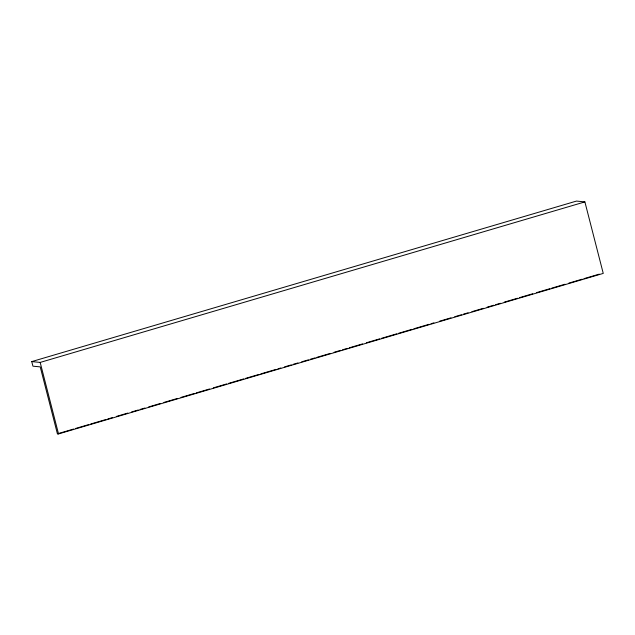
<?xml version="1.0" encoding="UTF-8"?>
<svg xmlns="http://www.w3.org/2000/svg" width="635" height="635" viewBox="0 0 635 635"><rect width="100%" height="100%" fill="white"/><g stroke="black" fill="none" stroke-linecap="round" stroke-linejoin="round"><path stroke-width="0.95" d="M31.75 361.593L576.469 201.081L584.891 201.898L603.25 273.407L58.531 433.919L57.412 433.816L40.227 366.887L32.925 366.173L31.75 361.593L40.172 362.418L584.891 201.898M57.412 433.816L73.573 429.054M75.47 428.49L88.781 424.569M90.686 424.005L105.894 419.529M107.791 418.965L112.546 417.568M116.348 416.441L127.754 413.083M131.556 411.964L138.216 410.004M140.113 409.44L144.867 408.043M148.669 406.924L160.076 403.558M163.878 402.439L177.189 398.518M180.991 397.399L194.302 393.47M196.207 392.914L209.51 388.993M213.312 387.874L226.624 383.945M228.529 383.389L243.737 378.904M245.634 378.349L258.945 374.428M260.85 373.864L276.058 369.38M277.955 368.824L280.813 367.983M284.615 366.863L291.267 364.903M293.172 364.339L297.918 362.942M301.728 361.815L308.38 359.854M310.277 359.299L315.031 357.894M316.936 357.338L330.24 353.417M334.05 352.29L340.701 350.329M342.598 349.774L347.353 348.369M349.258 347.813L362.569 343.892M366.371 342.765L379.674 338.844M381.579 338.288L396.788 333.804M398.693 333.24L411.996 329.319M413.901 328.763L429.109 324.279M431.014 323.723L433.864 322.882M439.571 321.199L450.977 317.833M454.779 316.714L461.431 314.754M463.336 314.198L468.09 312.793M471.892 311.674L483.298 308.308M487.101 307.189L493.752 305.229M495.657 304.673L500.412 303.268M504.214 302.149L517.517 298.228M519.422 297.664L532.733 293.743M536.535 292.624L549.839 288.703M551.744 288.139L565.055 284.218M568.857 283.099L582.16 279.178M584.065 278.614L599.273 274.137M40.172 362.418L58.531 433.919"/></g></svg>
